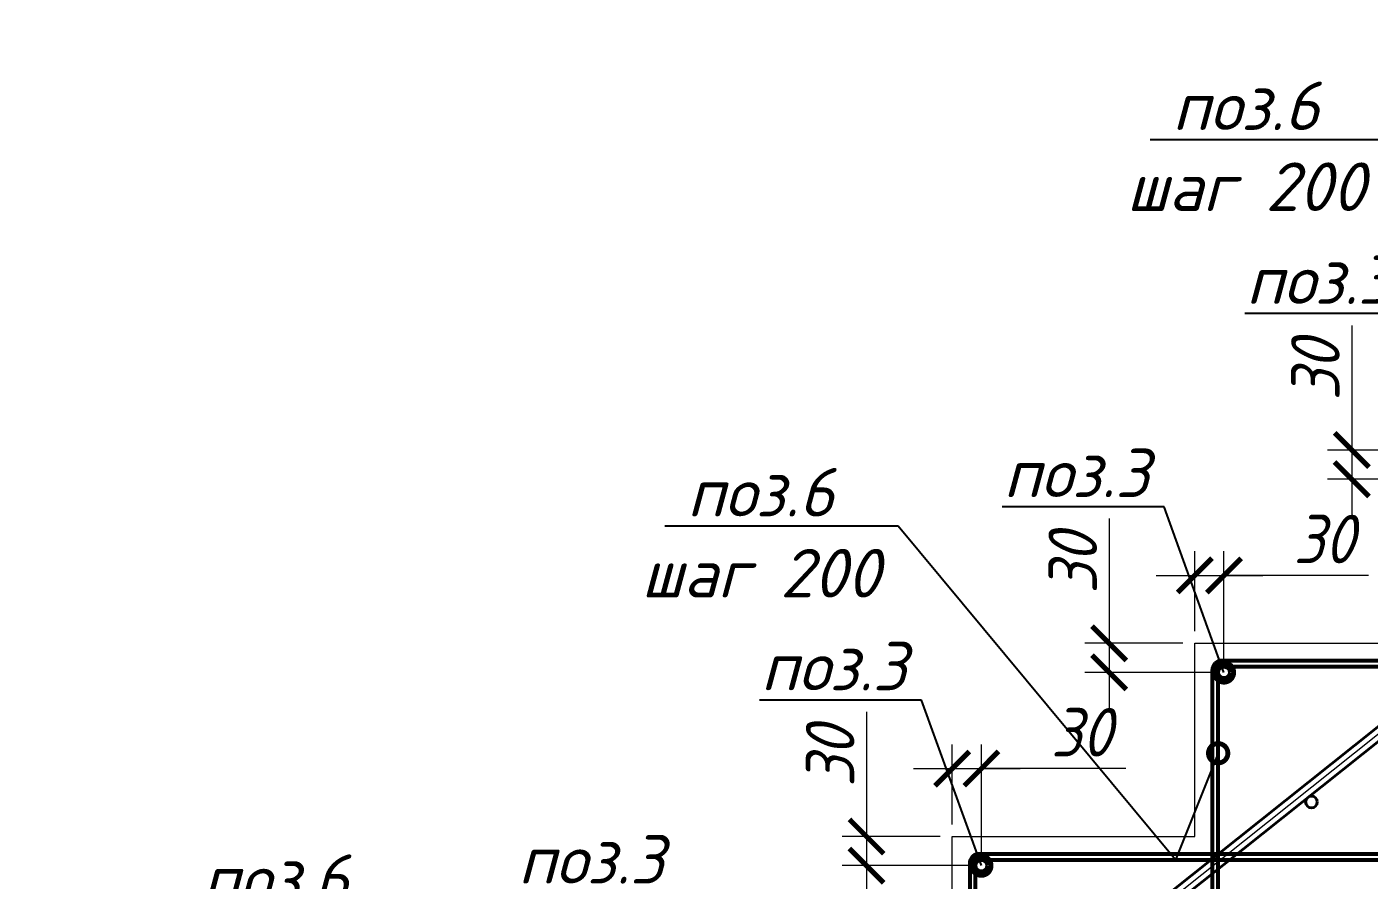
# Model space of a CAD drawing. Header units: millimetres. Extents: x 504091 to 2165846, y 135022 to 442887.
# Drawn here: x 1492449 to 1493832, y 247773 to 248651 of the extents above; entities that cross this region are included whole.
import ezdxf
from ezdxf import colors
from ezdxf.entities.mleader import LeaderData, LeaderLine
from ezdxf.math import Vec2, Vec3

# ---------------------------------------------------------------- set-up
doc = ezdxf.new("R2010")
doc.units = ezdxf.units.MM
doc.layers.get('Defpoints').update_dxf_attribs({"color": 255})
doc.layers.add('!Defpoints', color=255, linetype='Continuous', lineweight=5, plot=False)
for name, color, linetype, lineweight in [('Арматура 12', 26, 'Continuous', 50), ('КР_Арматура 12', 174, 'Continuous', 40), ('Монолит тонкий', 204, 'Continuous', 9), ('Размер', 7, 'Continuous', 13)]:
    doc.layers.add(name, color=color, linetype=linetype, lineweight=lineweight)
doc.layers.add('Контур', color=7, linetype='Continuous')
doc.styles.add('GOST 2.304_new', font='isocpeur.ttf', dxfattribs={"width": 0.9, "oblique": 15})
doc.dimstyles.new('SPDS 1_20', dxfattribs={"dimscale": 20, "dimtxt": 2.5, "dimasz": 1.77, "dimexe": 1.25, "dimexo": 0.625, "dimtad": 1, "dimdec": 0, "dimrnd": 0.001, "dimtxsty": 'GOST 2.304_new', "dimblk": 'ARCHTICK', "dimcen": 2.5, "dimdle": 2, "dimclrt": 256, "dimadec": 0, "dimazin": 2, "dimtfac": 0.75, "dimtdec": 0, "dimtmove": 1, "dimatfit": 3, "dimfxl": 0, "dimtolj": 1, "dimlwd": 9, "dimlwe": 9, "dimarcsym": 0})

# ---------------------------------------------------------------- blocks, each defined once
blk = doc.blocks.new('_DotSmall')
at = {"color": 0, "linetype": 'ByBlock', "lineweight": 35, "const_width": 0.5}
blk.add_lwpolyline([(-0.0625, 0, 1), (0.0625, 0, 1)], format="xyb", close=True, dxfattribs=at)
blk = doc.blocks.new('_ArchTick')
at = {"color": 0, "linetype": 'ByBlock', "const_width": 0.15}
blk.add_lwpolyline([(-0.5, -0.5), (0.5, 0.5)], dxfattribs=at)
blk = doc.blocks.new('*D4694')
at = {"layer": 'Defpoints', "color": 0, "lineweight": 20, "transparency": 16777216}
for p in [(1493432.6, 247887.5), (1493402.6, 247817.6), (1493432.6, 247787.6)]:
    blk.add_point(p, dxfattribs=at)
at = {"layer": 'Контур', "color": 0, "lineweight": 9, "transparency": 16777216}
for p, q in [((1493402.6, 247830.1), (1493402.6, 247912.5)), ((1493432.6, 247800.1), (1493432.6, 247912.5)), ((1493362.6, 247887.5), (1493472.6, 247887.5)), ((1493581.6, 247887.5), (1493432.6, 247887.5))]:
    blk.add_line(p, q, dxfattribs=at)
at = {"layer": 'Контур', "color": 0, "lineweight": 9, "transparency": 16777216, "xscale": 35.4, "yscale": 35.4, "zscale": 35.4, "rotation": 180}
blk.add_blockref('_ArchTick', (1493402.6, 247887.5), dxfattribs=at)
at = {"layer": 'Контур', "color": 0, "lineweight": 9, "transparency": 16777216, "xscale": 35.4, "yscale": 35.4, "zscale": 35.4}
blk.add_blockref('_ArchTick', (1493432.6, 247887.5), dxfattribs=at)
at = {"layer": 'Контур', "lineweight": 20, "transparency": 16777216, "insert": (1493535.4, 247925), "char_height": 50, "attachment_point": 5, "style": 'GOST 2.304_new'}
blk.add_mtext('\\A1;30', dxfattribs=at)
blk = doc.blocks.new('*D4695')
at = {"layer": 'Defpoints', "color": 0, "lineweight": 20, "transparency": 16777216}
for p in [(1493402.6, 247817.6), (1493314.3, 247787.6), (1493432.6, 247787.6)]:
    blk.add_point(p, dxfattribs=at)
at = {"layer": 'Контур', "color": 0, "lineweight": 9, "transparency": 16777216}
for p, q in [((1493314.3, 247946), (1493314.3, 247817.6)), ((1493314.3, 247857.6), (1493314.3, 247747.6)), ((1493390.1, 247817.6), (1493289.3, 247817.6)), ((1493420.1, 247787.6), (1493289.3, 247787.6))]:
    blk.add_line(p, q, dxfattribs=at)
at = {"layer": 'Контур', "color": 0, "lineweight": 9, "transparency": 16777216, "xscale": 35.4, "yscale": 35.4, "zscale": 35.4}
for p, rotation in [((1493314.3, 247817.6), 90), ((1493314.3, 247787.6), 270)]:
    blk.add_blockref('_ArchTick', p, dxfattribs=dict(at, rotation=rotation))
at = {"layer": 'Контур', "lineweight": 20, "transparency": 16777216, "insert": (1493276.8, 247899.8), "char_height": 50, "attachment_point": 5, "rotation": 90, "style": 'GOST 2.304_new'}
blk.add_mtext('\\A1;30', dxfattribs=at)
blk = doc.blocks.new('*D4696')
at = {"layer": 'Defpoints', "color": 0, "lineweight": 20, "transparency": 16777216}
for p in [(1493682.6, 248086.5), (1493652.6, 248016.6), (1493682.6, 247986.6)]:
    blk.add_point(p, dxfattribs=at)
at = {"layer": 'Контур', "color": 0, "lineweight": 9, "transparency": 16777216}
for p, q in [((1493652.6, 248029.1), (1493652.6, 248111.5)), ((1493682.6, 247999.1), (1493682.6, 248111.5)), ((1493612.6, 248086.5), (1493722.6, 248086.5)), ((1493831.6, 248086.5), (1493682.6, 248086.5))]:
    blk.add_line(p, q, dxfattribs=at)
at = {"layer": 'Контур', "color": 0, "lineweight": 9, "transparency": 16777216, "xscale": 35.4, "yscale": 35.4, "zscale": 35.4, "rotation": 180}
blk.add_blockref('_ArchTick', (1493652.6, 248086.5), dxfattribs=at)
at = {"layer": 'Контур', "color": 0, "lineweight": 9, "transparency": 16777216, "xscale": 35.4, "yscale": 35.4, "zscale": 35.4}
blk.add_blockref('_ArchTick', (1493682.6, 248086.5), dxfattribs=at)
at = {"layer": 'Контур', "lineweight": 20, "transparency": 16777216, "insert": (1493785.4, 248124), "char_height": 50, "attachment_point": 5, "style": 'GOST 2.304_new'}
blk.add_mtext('\\A1;30', dxfattribs=at)
blk = doc.blocks.new('*D4697')
at = {"layer": 'Defpoints', "color": 0, "lineweight": 20, "transparency": 16777216}
for p in [(1493652.6, 248016.6), (1493564.3, 247986.6), (1493682.6, 247986.6)]:
    blk.add_point(p, dxfattribs=at)
at = {"layer": 'Контур', "color": 0, "lineweight": 9, "transparency": 16777216}
for p, q in [((1493564.3, 248145), (1493564.3, 248016.6)), ((1493564.3, 248056.6), (1493564.3, 247946.6)), ((1493640.1, 248016.6), (1493539.3, 248016.6)), ((1493670.1, 247986.6), (1493539.3, 247986.6))]:
    blk.add_line(p, q, dxfattribs=at)
at = {"layer": 'Контур', "color": 0, "lineweight": 9, "transparency": 16777216, "xscale": 35.4, "yscale": 35.4, "zscale": 35.4}
for p, rotation in [((1493564.3, 248016.6), 90), ((1493564.3, 247986.6), 270)]:
    blk.add_blockref('_ArchTick', p, dxfattribs=dict(at, rotation=rotation))
at = {"layer": 'Контур', "lineweight": 20, "transparency": 16777216, "insert": (1493526.8, 248098.8), "char_height": 50, "attachment_point": 5, "rotation": 90, "style": 'GOST 2.304_new'}
blk.add_mtext('\\A1;30', dxfattribs=at)
blk = doc.blocks.new('*D4699')
at = {"layer": 'Defpoints', "color": 0, "lineweight": 20, "transparency": 16777216}
for p in [(1493902.6, 248215.6), (1493814.3, 248185.6), (1493932.6, 248185.6)]:
    blk.add_point(p, dxfattribs=at)
at = {"layer": 'Контур', "color": 0, "lineweight": 9, "transparency": 16777216}
for p, q in [((1493814.3, 248344), (1493814.3, 248215.6)), ((1493814.3, 248255.6), (1493814.3, 248145.6)), ((1493890.1, 248215.6), (1493789.3, 248215.6)), ((1493920.1, 248185.6), (1493789.3, 248185.6))]:
    blk.add_line(p, q, dxfattribs=at)
at = {"layer": 'Контур', "color": 0, "lineweight": 9, "transparency": 16777216, "xscale": 35.4, "yscale": 35.4, "zscale": 35.4}
for p, rotation in [((1493814.3, 248215.6), 90), ((1493814.3, 248185.6), 270)]:
    blk.add_blockref('_ArchTick', p, dxfattribs=dict(at, rotation=rotation))
at = {"layer": 'Контур', "lineweight": 20, "transparency": 16777216, "insert": (1493776.8, 248297.8), "char_height": 50, "attachment_point": 5, "rotation": 90, "style": 'GOST 2.304_new'}
blk.add_mtext('\\A1;30', dxfattribs=at)

msp = doc.modelspace()

# ---------------------------------------------------------------- linework, layer by layer
at = {"layer": '!Defpoints', "lineweight": 15, "ltscale": 100}
msp.add_line((1492697.602, 247012.6691), (1495458.8012, 249210.5837), dxfattribs=at)
at = {"layer": 'Арматура 12', "lineweight": 53, "ltscale": 20}
for points in [[(1493682.602, 247992.5837), (1494161.4756, 247992.5837), (1494161.4756, 247998.5837), (1493680.602, 247998.5837, 0.414213562), (1493670.602, 247988.5837), (1493670.602, 247614.2607), (1493676.602, 247614.2607), (1493676.602, 247986.5837)], [(1493432.602, 247793.5837), (1493911.4756, 247793.5837), (1493911.4756, 247799.5837), (1493430.602, 247799.5837, 0.414213562), (1493420.602, 247789.5837), (1493420.602, 247415.2607), (1493426.602, 247415.2607), (1493426.602, 247787.5837)]]:
    msp.add_lwpolyline(points, format="xyb", dxfattribs=at)
for centre in [(1493682.602, 247986.5837), (1493432.602, 247787.5837)]:
    msp.add_circle(centre, 6, dxfattribs=at)
at = {"layer": 'КР_Арматура 12', "ltscale": 12}
for p, q in [((1492699.1463, 247021.5671), (1495385.6054, 249159.9885)), ((1492711.1463, 247015.7816), (1495389.874, 249148.0489))]:
    msp.add_line(p, q, dxfattribs=at)
msp.add_circle((1493772.7598, 247853.1572), 6, dxfattribs=at)
at = {"layer": 'Монолит тонкий', "lineweight": 15, "ltscale": 100}
for points in [[(1493652.602, 247817.5837), (1493652.602, 248016.5837), (1493902.602, 248016.5837)], [(1493402.602, 247618.5837), (1493402.602, 247817.5837), (1493652.602, 247817.5837)]]:
    msp.add_lwpolyline(points, dxfattribs=at)

# ---------------------------------------------------------------- dimensions: what is measured, and where the dimension line sits
at = {"layer": 'Контур', "lineweight": 20}
for base, p1, p2, picture, middle in [((1493814.3004, 248185.5837), (1493902.602, 248215.5837), (1493932.602, 248185.5837), '*D4699', (1493800.7199, 248297.8295)), ((1493564.3004, 247986.5837), (1493652.602, 248016.5837), (1493682.602, 247986.5837), '*D4697', (1493550.7199, 248098.8295)), ((1493314.3004, 247787.5837), (1493402.602, 247817.5837), (1493432.602, 247787.5837), '*D4695', (1493300.7199, 247899.8295))]:
    dim = msp.add_linear_dim(base=base, p1=p1, p2=p2, angle=90, dimstyle='SPDS 1_20', dxfattribs=at)
    dim.commit()
    dim.dimension.update_dxf_attribs({"geometry": picture, "text_midpoint": middle, "dimtype": 160})
for base, p1, p2, picture, middle in [((1493682.602, 248086.5417), (1493652.602, 248016.5837), (1493682.602, 247986.5837), '*D4696', (1493785.3963, 248100.9885)), ((1493432.602, 247887.5417), (1493402.602, 247817.5837), (1493432.602, 247787.5837), '*D4694', (1493535.3963, 247901.9885))]:
    dim = msp.add_linear_dim(base=base, p1=p1, p2=p2, dimstyle='SPDS 1_20', dxfattribs=at)
    dim.commit()
    dim.dimension.update_dxf_attribs({"geometry": picture, "text_midpoint": middle, "dimtype": 160})

# ---------------------------------------------------------------- leaders
at = {"layer": 'Размер', "ltscale": 20}
ml = msp.add_multileader_mtext('Standard', dxfattribs=at)
ml.set_content('\\A1;{\\W1;поз.3}', color=256, style='GOST 2.304_new')
ml.set_leader_properties()
ml.set_arrow_properties(name='DOTSMALL')
ml.build(insert=Vec2(0, 0))
ml.multileader.update_dxf_attribs({"text_left_attachment_type": 6, "text_right_attachment_type": 6, "dogleg_length": 4, "arrow_head_size": 40})
ctx = ml.context
ctx.base_point, ctx.char_height, ctx.arrow_head_size, ctx.landing_gap_size, ctx.plane_origin = Vec3(1493947.821, 248555.0996), 50, 40, 0, Vec3(1448122.7312, 539720.3528)
ctx.left_attachment, ctx.right_attachment, ctx.text_align_type = 6, 6, 1
notes = []
notes.append((ctx, [(0, (1, 1, 0), (1494121.0967, 248555.0996), (-1, 0), 8, [(0, [(1494182.602, 248384.5837)], 0, [])])]))
ctx.mtext.insert, ctx.mtext.rotation, ctx.mtext.width, ctx.mtext.alignment, ctx.mtext.flow_direction = Vec3(1494030.4588, 248615.0996), 6.283185307, 511.854399, 2, 5
ml = msp.add_multileader_mtext('Standard', dxfattribs=at)
ml.set_content('\\A1;{\\W1;поз.6\\Pшаг 200}', color=256, style='GOST 2.304_new')
ml.set_leader_properties()
ml.set_arrow_properties(name='DOTSMALL')
ml.build(insert=Vec2(0, 0))
ml.multileader.update_dxf_attribs({"text_left_attachment_type": 6, "text_right_attachment_type": 6, "dogleg_length": 4, "arrow_head_size": 40})
ctx = ml.context
ctx.base_point, ctx.char_height, ctx.arrow_head_size, ctx.landing_gap_size, ctx.plane_origin = Vec3(1493571.1743, 248535.1987), 50, 40, 0, Vec3(1448136.0176, 539570.896)
ctx.left_attachment, ctx.right_attachment, ctx.text_align_type = 6, 6, 1
notes.append((ctx, [(0, (1, 1, 0), (1493846.95, 248535.1987), (-1, 0), 8, [(1, [(1494176.602, 248301.3433), (1494132.7463, 248191.5837)], 0, [])])]))
ctx.mtext.insert, ctx.mtext.rotation, ctx.mtext.width, ctx.mtext.alignment, ctx.mtext.flow_direction = Vec3(1493705.0622, 248595.1987), 6.283185307, 511.854399, 2, 5
ml = msp.add_multileader_mtext('Standard', dxfattribs=at)
ml.set_content('\\A1;{\\W1;поз.3}', color=256, style='GOST 2.304_new')
ml.set_leader_properties()
ml.set_arrow_properties(name='DOTSMALL')
ml.build(insert=Vec2(0, 0))
ml.multileader.update_dxf_attribs({"text_left_attachment_type": 6, "text_right_attachment_type": 6, "dogleg_length": 4, "arrow_head_size": 40})
ctx = ml.context
ctx.base_point, ctx.char_height, ctx.arrow_head_size, ctx.landing_gap_size, ctx.plane_origin = Vec3(1493697.821, 248356.0996), 50, 40, 0, Vec3(1447872.7312, 539521.3528)
ctx.left_attachment, ctx.right_attachment, ctx.text_align_type = 6, 6, 1
notes.append((ctx, [(0, (1, 1, 0), (1493871.0967, 248356.0996), (-1, 0), 8, [(0, [(1493932.602, 248185.5837)], 0, [])])]))
ctx.mtext.insert, ctx.mtext.rotation, ctx.mtext.width, ctx.mtext.alignment, ctx.mtext.flow_direction = Vec3(1493780.4588, 248416.0996), 6.283185307, 511.854399, 2, 5
ml = msp.add_multileader_mtext('Standard', dxfattribs=at)
ml.set_content('\\A1;{\\W1;поз.3}', color=256, style='GOST 2.304_new')
ml.set_leader_properties()
ml.set_arrow_properties(name='DOTSMALL')
ml.build(insert=Vec2(0, 0))
ml.multileader.update_dxf_attribs({"text_left_attachment_type": 6, "text_right_attachment_type": 6, "dogleg_length": 4, "arrow_head_size": 40})
ctx = ml.context
ctx.base_point, ctx.char_height, ctx.arrow_head_size, ctx.landing_gap_size, ctx.plane_origin = Vec3(1493447.821, 248157.0996), 50, 40, 0, Vec3(1447622.7312, 539322.3528)
ctx.left_attachment, ctx.right_attachment, ctx.text_align_type = 6, 6, 1
notes.append((ctx, [(0, (1, 1, 0), (1493621.0967, 248157.0996), (-1, 0), 8, [(0, [(1493682.602, 247986.5837)], 0, [])])]))
ctx.mtext.insert, ctx.mtext.rotation, ctx.mtext.width, ctx.mtext.alignment, ctx.mtext.flow_direction = Vec3(1493530.4588, 248217.0996), 6.283185307, 511.854399, 2, 5
ml = msp.add_multileader_mtext('Standard', dxfattribs=at)
ml.set_content('\\A1;{\\W1;поз.6\\Pшаг 200}', color=256, style='GOST 2.304_new')
ml.set_leader_properties()
ml.set_arrow_properties(name='DOTSMALL')
ml.build(insert=Vec2(0, 0))
ml.multileader.update_dxf_attribs({"text_left_attachment_type": 6, "text_right_attachment_type": 6, "dogleg_length": 4, "arrow_head_size": 40})
ctx = ml.context
ctx.base_point, ctx.char_height, ctx.arrow_head_size, ctx.landing_gap_size, ctx.plane_origin = Vec3(1493071.1743, 248137.1987), 50, 40, 0, Vec3(1447636.0176, 539172.896)
ctx.left_attachment, ctx.right_attachment, ctx.text_align_type = 6, 6, 1
notes.append((ctx, [(0, (1, 1, 0), (1493346.95, 248137.1987), (-1, 0), 8, [(1, [(1493676.602, 247903.3433), (1493632.7463, 247793.5837)], 0, [])])]))
ctx.mtext.insert, ctx.mtext.rotation, ctx.mtext.width, ctx.mtext.alignment, ctx.mtext.flow_direction = Vec3(1493205.0622, 248197.1987), 6.283185307, 511.854399, 2, 5
ml = msp.add_multileader_mtext('Standard', dxfattribs=at)
ml.set_content('\\A1;{\\W1;поз.3}', color=256, style='GOST 2.304_new')
ml.set_leader_properties()
ml.set_arrow_properties(name='DOTSMALL')
ml.build(insert=Vec2(0, 0))
ml.multileader.update_dxf_attribs({"text_left_attachment_type": 6, "text_right_attachment_type": 6, "dogleg_length": 4, "arrow_head_size": 40})
ctx = ml.context
ctx.base_point, ctx.char_height, ctx.arrow_head_size, ctx.landing_gap_size, ctx.plane_origin = Vec3(1493197.821, 247958.0996), 50, 40, 0, Vec3(1447372.7312, 539123.3528)
ctx.left_attachment, ctx.right_attachment, ctx.text_align_type = 6, 6, 1
notes.append((ctx, [(0, (1, 1, 0), (1493371.0967, 247958.0996), (-1, 0), 8, [(0, [(1493432.602, 247787.5837)], 0, [])])]))
ctx.mtext.insert, ctx.mtext.rotation, ctx.mtext.width, ctx.mtext.alignment, ctx.mtext.flow_direction = Vec3(1493280.4588, 248018.0996), 6.283185307, 511.854399, 2, 5
ml = msp.add_multileader_mtext('Standard', dxfattribs=at)
ml.set_content('\\A1;{\\W1;поз.3}', color=256, style='GOST 2.304_new')
ml.set_leader_properties()
ml.set_arrow_properties(name='DOTSMALL')
ml.build(insert=Vec2(0, 0))
ml.multileader.update_dxf_attribs({"text_left_attachment_type": 6, "text_right_attachment_type": 6, "dogleg_length": 4, "arrow_head_size": 40})
ctx = ml.context
ctx.base_point, ctx.char_height, ctx.arrow_head_size, ctx.landing_gap_size, ctx.plane_origin = Vec3(1492947.821, 247759.0996), 50, 40, 0, Vec3(1447122.7312, 538924.3528)
ctx.left_attachment, ctx.right_attachment, ctx.text_align_type = 6, 6, 1
notes.append((ctx, [(0, (1, 1, 0), (1493121.0967, 247759.0996), (-1, 0), 8, [(0, [(1493182.602, 247588.5837)], 0, [])])]))
ctx.mtext.insert, ctx.mtext.rotation, ctx.mtext.width, ctx.mtext.alignment, ctx.mtext.flow_direction = Vec3(1493030.4588, 247819.0996), 6.283185307, 511.854399, 2, 5
ml = msp.add_multileader_mtext('Standard', dxfattribs=at)
ml.set_content('\\A1;{\\W1;поз.6\\Pшаг 200}', color=256, style='GOST 2.304_new')
ml.set_leader_properties()
ml.set_arrow_properties(name='DOTSMALL')
ml.build(insert=Vec2(0, 0))
ml.multileader.update_dxf_attribs({"text_left_attachment_type": 6, "text_right_attachment_type": 6, "dogleg_length": 4, "arrow_head_size": 40})
ctx = ml.context
ctx.base_point, ctx.char_height, ctx.arrow_head_size, ctx.landing_gap_size, ctx.plane_origin = Vec3(1492571.1743, 247739.1987), 50, 40, 0, Vec3(1447136.0176, 538774.896)
ctx.left_attachment, ctx.right_attachment, ctx.text_align_type = 6, 6, 1
notes.append((ctx, [(0, (1, 1, 0), (1492846.95, 247739.1987), (-1, 0), 8, [(1, [(1493176.602, 247505.3433), (1493132.7463, 247395.5837)], 0, [])])]))
ctx.mtext.insert, ctx.mtext.rotation, ctx.mtext.width, ctx.mtext.alignment, ctx.mtext.flow_direction = Vec3(1492705.0622, 247799.1987), 6.283185307, 511.854399, 2, 5
for ctx, leaders in notes:
    for number, flags, end, landing, length, lines in leaders:
        leader = LeaderData()
        leader.index, (leader.has_last_leader_line, leader.has_dogleg_vector, leader.attachment_direction) = number, flags
        leader.last_leader_point, leader.dogleg_vector, leader.dogleg_length = Vec3(end), Vec3(landing), length
        for number, points, colour, breaks in lines:
            line = LeaderLine()
            line.index, line.vertices, line.color, line.breaks = number, Vec3.list(points), colors.encode_raw_color(colour), breaks
            leader.lines.append(line)
        ctx.leaders.append(leader)

doc.saveas('drawing.dxf')
